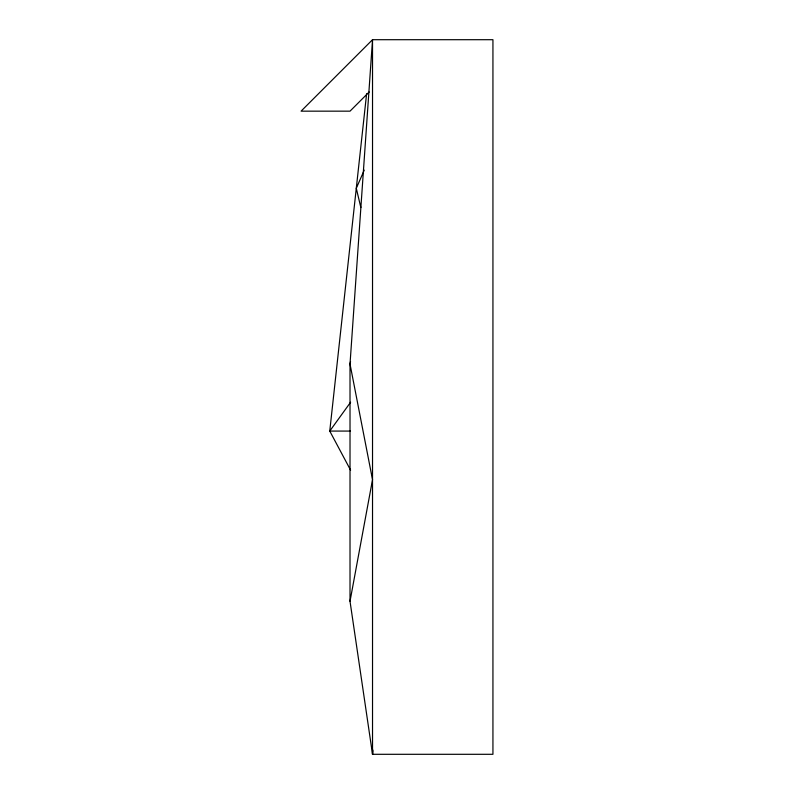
<?xml version="1.0" encoding="UTF-8"?>
<svg xmlns="http://www.w3.org/2000/svg" width="794" height="794" viewBox="0 0 794 794"><rect width="100%" height="100%" fill="white"/><g stroke="black" fill="none" stroke-linecap="round" stroke-linejoin="round"><path stroke-width="1.19" d="M369.19 91.985L350.015 111.16L301.065 111.16L372.525 39.7L492.935 39.7L492.935 754.3L372.525 754.3L372.604 749.357M372.525 754.3L372.525 39.7L350.015 364.029L350.015 601.276L372.525 754.3L372.833 750.598M366.62 93.732L329.758 431.073L350.601 470.177M350.015 601.276L372.525 479.685L350.015 364.029L350.551 361.607M364.248 170.144L356.288 188.297L360.843 207.542M350.611 402.221L329.758 431.073L350.511 431.073"/></g></svg>
